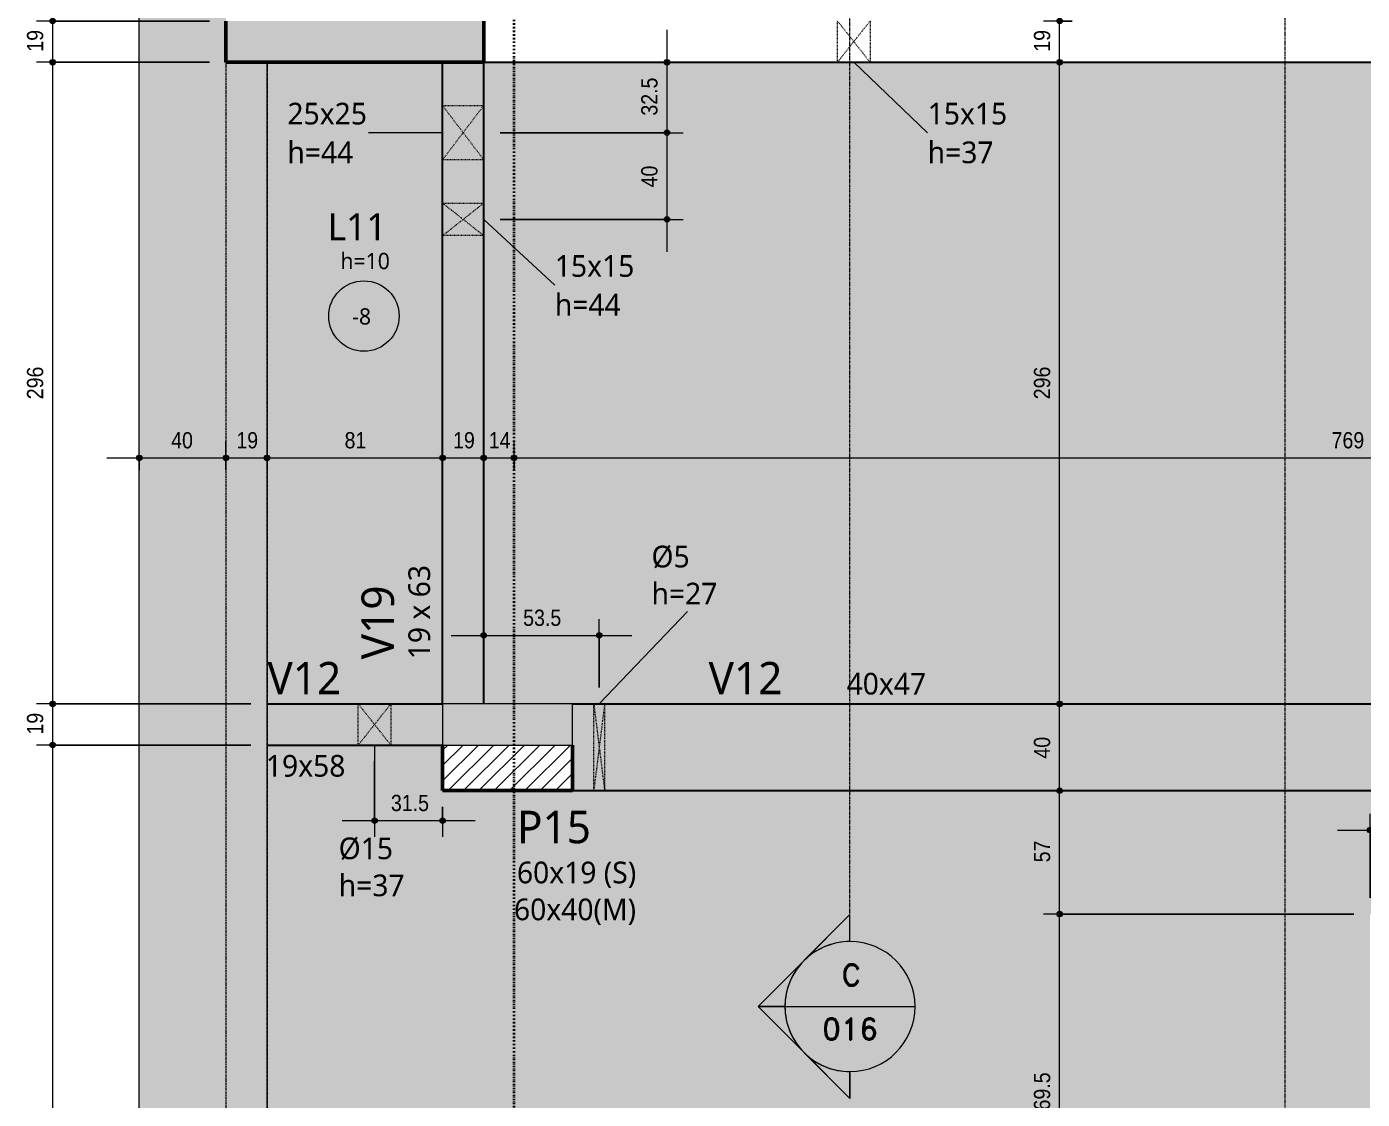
# Model space of a CAD drawing. Header units: centimetres. Extents: x -1475 to 26323, y -1238 to 84208.
# Drawn here: x 7066 to 7683, y -868 to -373 of the extents above; entities that cross this region are included whole.
import ezdxf

# ---------------------------------------------------------------- set-up
doc = ezdxf.new("R2010")
doc.units = ezdxf.units.CM
for name, pattern in [('Centro de 6 mm', [1.32, 0.6, -0.24, 0.24, -0.24]), ('Dash dot', [1.5875, 0.635, -0.47625, 0, -0.47625]), ('Hidden', [0.714375, 0.47625, -0.238125]), ('Traço', [0.635, 0.3175, -0.3175])]:
    doc.linetypes.add(name, pattern=pattern)
for name, color, linetype, lineweight in [('A-ANNO-DIMS', 7, 'Continuous', 9), ('A-ANNO-DIMS-50', 7, 'Continuous', 9), ('A-DETL', 7, 'Hidden', 18), ('A-DETL-GENF', 7, 'Continuous', 18), ('A-DETL-THIN', 7, 'Continuous', 18), ('A-FLOR', 7, 'Continuous', 9), ('A-FLOR-IDEN', 7, 'Continuous', 9), ('A-GENM', 7, 'Continuous', 18), ('A-GENM-HDLN', 7, 'Traço', 18), ('A-GENM-IDEN', 7, 'Continuous', 9), ('G-ANNO-SYMB', 7, 'Continuous', 9), ('S-BEAM', 7, 'Continuous', 9), ('S-BEAM-IDEN', 7, 'Continuous', 9), ('S-COLS', 7, 'Continuous', 9), ('S-COLS-IDEN', 7, 'Continuous', 9), ('S-GRID', 7, 'Continuous', 9)]:
    doc.layers.add(name, color=color, linetype=linetype, lineweight=lineweight)
doc.styles.add('Fira Sans', font='', dxfattribs={"width": 0.9, "height": 7.5})
doc.styles.add('Gadugi', font='gadugi.ttf', dxfattribs={"height": 10})
doc.styles.add('Gadugi_1', font='gadugi.ttf', dxfattribs={"height": 15})
doc.styles.add('Gadugi_3', font='gadugi.ttf', dxfattribs={"height": 7.5})
doc.styles.add('Gadugi_4', font='gadugi.ttf', dxfattribs={"height": 12.5})
doc.styles.add('RomanD', font='romand__.ttf', dxfattribs={"height": 10})
doc.styles.get('Fira Sans').set_extended_font_data('Fira Sans')
doc.dimstyles.new('PED_R80_1_5mm_ACIMA_As_ESQ__R00', dxfattribs={"dimscale": 30.48, "dimtxt": 10.229846, "dimasz": 0.328084, "dimexe": 0.246063, "dimexo": 0.246063, "dimgap": 0.049213, "dimtad": 1, "dimdec": 1, "dimrnd": 0.5, "dimdsep": 46, "dimtxsty": 'Fira Sans', "dimblk1": 'DOTSMALL', "dimblk2": 'DOTSMALL', "dimsah": 1, "dimcen": 0.09, "dimdle": 0.492126, "dimazin": 0, "dimtfac": 1, "dimtdec": 4, "dimtix": 1, "dimtmove": 0, "dimatfit": 3, "dimfxl": 1, "dimtvp": 1, "dimtolj": 1, "dimtzin": 0, "dimarcsym": 2})
doc.dimstyles.new('PED_R80_1_5mm_ACIMA_As_ESQ__R00_4', dxfattribs={"dimscale": 30.48, "dimtxt": 10.229846, "dimasz": 0.328084, "dimexe": 0.246063, "dimexo": 0.246063, "dimgap": 0.049213, "dimtad": 1, "dimdec": 1, "dimrnd": 0.5, "dimdsep": 46, "dimtxsty": 'Fira Sans', "dimblk1": 'DOTSMALL', "dimblk2": 'DOTSMALL', "dimsah": 1, "dimcen": 0.09, "dimdle": 0.492126, "dimazin": 0, "dimtfac": 1, "dimtdec": 4, "dimtix": 1, "dimtmove": 0, "dimatfit": 3, "dimfxl": 1, "dimtvp": 1, "dimtolj": 1, "dimtzin": 0, "dimarcsym": 2})

# ---------------------------------------------------------------- blocks, each defined once
blk = doc.blocks.new('PED_FURO_CIRCULAR_R04_2020 _INSTÂNCIA_ - FURO CIRC-3775859-PL300 - FORMA DO DUPLEX SUPERIOR')
at = {"layer": 'A-GENM-HDLN'}
for p, q in [((2.5, -20), (-2.5, 20)), ((-2.5, -20), (2.5, 20)), ((-2.5, -20), (-2.5, 20)), ((2.5, 20), (2.5, -20))]:
    blk.add_line(p, q, dxfattribs=at)
blk = doc.blocks.new('PED_FURO_CIRCULAR_R04_2020 _INSTÂNCIA_ - FURO CIRC-3445321-PL300 - FORMA DO DUPLEX SUPERIOR')
at = {"layer": 'A-GENM-HDLN'}
for p, q in [((7.5, -9.5), (-7.5, 9.5)), ((-7.5, -9.5), (7.5, 9.5)), ((-7.5, -9.5), (-7.5, 9.5)), ((7.5, 9.5), (7.5, -9.5))]:
    blk.add_line(p, q, dxfattribs=at)
blk = doc.blocks.new('PED_FURO_RETANGULAR_R04_2020 _INSTÂNCIA_ - FURO RET-3778141-PL300 - FORMA DO DUPLEX SUPERIOR')
at = {"layer": 'A-GENM-HDLN'}
for p, q in [((-12.5, -9.5), (-12.5, 9.5)), ((-12.49, 9.5), (12.49, -9.5)), ((-12.49, -9.5), (12.49, 9.5)), ((12.5, 9.5), (12.5, -9.5))]:
    blk.add_line(p, q, dxfattribs=at)
blk = doc.blocks.new('PED_FURO_RETANGULAR_R04_2020 _INSTÂNCIA_ - FURO RET-4012501-PL300 - FORMA DO DUPLEX SUPERIOR')
at = {"layer": 'A-GENM-HDLN'}
for p, q in [((-7.5, 9.5), (7.5, -9.5)), ((-7.5, -9.5), (7.5, 9.5)), ((-7.5, -9.5), (-7.5, 9.5)), ((7.5, 9.5), (7.5, -9.5))]:
    blk.add_line(p, q, dxfattribs=at)
blk = doc.blocks.new('PED_FURO_RETANGULAR_R04_2020 _INSTÂNCIA_ - FURO RET-3778599-PL300 - FORMA DO DUPLEX SUPERIOR')
at = {"layer": 'A-GENM-HDLN'}
for p, q in [((-7.5, 9.5), (7.5, -9.5)), ((-7.5, -9.5), (7.5, 9.5)), ((-7.5, -9.5), (-7.5, 9.5)), ((7.5, 9.5), (7.5, -9.5))]:
    blk.add_line(p, q, dxfattribs=at)
blk = doc.blocks.new('PED_TAG_LAJE_R01 - TÍTULO_ESPESSURA_REBAIXO-2413107-PL300 - FORMA DO DUPLEX SUPERIOR')
at = {"layer": 'A-FLOR-IDEN'}
blk.add_circle((-0.046, -0.667), 0.325, dxfattribs=at)
blk = doc.blocks.new('Corte - M_Cabeça do corte - Preenchida-2060824-PL300 - FORMA DO DUPLEX SUPERIOR')
at = {"layer": 'G-ANNO-SYMB'}
h = blk.add_hatch(color=256, dxfattribs=at)
edge = h.paths.add_edge_path(flags=0)
edge.add_line((-0.6, 0.849), (-0.6, 0.6))
edge.add_arc((-0.6, 0), 0.6, 90, 135)
edge.add_line((-1.024, 0.424), (-0.6, 0.849))
h = blk.add_hatch(color=256, dxfattribs=at)
edge = h.paths.add_edge_path(flags=0)
edge.add_line((-0.6, 0.849), (-0.176, 0.424))
edge.add_arc((-0.6, 0), 0.6, 45, 90)
edge.add_line((-0.6, 0.6), (-0.6, 0.849))
h = blk.add_hatch(color=256, dxfattribs=at)
edge = h.paths.add_edge_path(flags=0)
edge.add_line((-1.449, 0), (-1.024, 0.424))
edge.add_arc((-0.6, 0), 0.6, 135, 180)
edge.add_line((-1.2, 0), (-1.449, 0))
h = blk.add_hatch(color=256, dxfattribs=at)
edge = h.paths.add_edge_path(flags=0)
edge.add_line((0.249, 0), (0, 0))
edge.add_arc((-0.6, 0), 0.6, 360, 405)
edge.add_line((-0.176, 0.424), (0.249, 0))
for p, q in [((-0.6, 0.849), (-1.449, 0)), ((-0.6, 0.849), (-1.024, 0.424)), ((-0.6, 0.849), (0.249, 0)), ((-0.6, 0.6), (-0.6, 0.849)), ((-0.6, 0.849), (-0.6, 0.6)), ((-0.176, 0.424), (-0.6, 0.849)), ((-1.024, 0.424), (-1.449, 0)), ((0.249, 0), (-0.176, 0.424)), ((-1.449, 0), (-1.2, 0)), ((0, 0), (0.249, 0)), ((-1.2, 0), (-1.449, 0)), ((0, 0), (0.249, 0))]:
    blk.add_line(p, q, dxfattribs=at)
for start, end in [(360, 180), (90, 135), (45, 90), (135, 180), (360, 45), (180, 360)]:
    blk.add_arc((-0.6, 0), 0.6, start, end, dxfattribs=at)
blk = doc.blocks.new('DIMBLOCK35-PL300 - FORMA DO DUPLEX SUPERIOR')
at = {"layer": 'A-ANNO-DIMS-50', "true_color": 0x000032}
h = blk.add_hatch(color=178, dxfattribs=at)
edge = h.paths.add_edge_path(flags=0)
edge.add_arc((7078.38, -704.75), 1.25, 0, 360)
h = blk.add_hatch(color=178, dxfattribs=at)
edge = h.paths.add_edge_path(flags=0)
edge.add_arc((7078.38, -1060.75), 1.25, 0, 360)
at = {"layer": 'A-ANNO-DIMS-50', "color": 178, "true_color": 0x000032}
for p, q in [((7169.78, -704.75), (7070.88, -704.75)), ((7078.38, -1060.75), (7078.38, -704.75)), ((7078.38, -704.75), (7169.78, -704.75)), ((7169.78, -1060.75), (7070.88, -1060.75)), ((7078.38, -1060.75), (7169.78, -1060.75))]:
    blk.add_line(p, q, dxfattribs=at)
for centre in [(7078.38, -704.75), (7078.38, -1060.75)]:
    blk.add_circle(centre, 1.25, dxfattribs=at)
at = {"layer": 'A-ANNO-DIMS-50', "color": 0, "insert": (7066.49, -890.16), "char_height": 7.5, "width": 17.7842, "attachment_point": 1, "rotation": 90, "line_spacing_factor": 1.049215, "style": 'Fira Sans'}
blk.add_mtext('356', dxfattribs=at)
blk = doc.blocks.new('_DotSmall')
at = {"color": 0, "linetype": 'ByBlock', "const_width": 0.5}
blk.add_lwpolyline([(-0.0625, 0, 1), (0.0625, 0, 1)], format="xyb", close=True, dxfattribs=at)
blk = doc.blocks.new('DIMBLOCK36-PL300 - FORMA DO DUPLEX SUPERIOR')
at = {"layer": 'A-ANNO-DIMS-50', "true_color": 0x000032}
h = blk.add_hatch(color=178, dxfattribs=at)
edge = h.paths.add_edge_path(flags=0)
edge.add_arc((7078.38, -685.75), 1.25, 0, 360)
h = blk.add_hatch(color=178, dxfattribs=at)
edge = h.paths.add_edge_path(flags=0)
edge.add_arc((7078.38, -704.75), 1.25, 0, 360)
at = {"layer": 'A-ANNO-DIMS-50', "color": 178, "true_color": 0x000032}
for p, q in [((7169.78, -685.75), (7070.88, -685.75)), ((7078.38, -704.75), (7078.38, -685.75)), ((7078.38, -685.75), (7169.78, -685.75)), ((7169.78, -704.75), (7070.88, -704.75)), ((7078.38, -704.75), (7169.78, -704.75))]:
    blk.add_line(p, q, dxfattribs=at)
for centre in [(7078.38, -685.75), (7078.38, -704.75)]:
    blk.add_circle(centre, 1.25, dxfattribs=at)
at = {"layer": 'A-ANNO-DIMS-50', "color": 0, "insert": (7066.49, -699.91), "char_height": 7.5, "width": 11.1741, "attachment_point": 1, "rotation": 90, "line_spacing_factor": 1.049215, "style": 'Fira Sans'}
blk.add_mtext('19', dxfattribs=at)
blk = doc.blocks.new('DIMBLOCK37-PL300 - FORMA DO DUPLEX SUPERIOR')
at = {"layer": 'A-ANNO-DIMS-50', "true_color": 0x000032}
h = blk.add_hatch(color=178, dxfattribs=at)
edge = h.paths.add_edge_path(flags=0)
edge.add_arc((7078.38, -389.75), 1.25, 0, 360)
h = blk.add_hatch(color=178, dxfattribs=at)
edge = h.paths.add_edge_path(flags=0)
edge.add_arc((7078.38, -685.75), 1.25, 0, 360)
at = {"layer": 'A-ANNO-DIMS-50', "color": 178, "true_color": 0x000032}
for p, q in [((7150.78, -389.75), (7070.88, -389.75)), ((7078.38, -685.75), (7078.38, -389.75)), ((7078.38, -389.75), (7150.78, -389.75)), ((7169.78, -685.75), (7070.88, -685.75)), ((7078.38, -685.75), (7169.78, -685.75))]:
    blk.add_line(p, q, dxfattribs=at)
for centre in [(7078.38, -389.75), (7078.38, -685.75)]:
    blk.add_circle(centre, 1.25, dxfattribs=at)
at = {"layer": 'A-ANNO-DIMS-50', "color": 0, "insert": (7066.49, -545.23), "char_height": 7.5, "width": 17.9416, "attachment_point": 1, "rotation": 90, "line_spacing_factor": 1.049215, "style": 'Fira Sans'}
blk.add_mtext('296', dxfattribs=at)
blk = doc.blocks.new('DIMBLOCK38-PL300 - FORMA DO DUPLEX SUPERIOR')
at = {"layer": 'A-ANNO-DIMS-50', "true_color": 0x000032}
h = blk.add_hatch(color=178, dxfattribs=at)
edge = h.paths.add_edge_path(flags=0)
edge.add_arc((7078.38, -370.75), 1.25, 0, 360)
h = blk.add_hatch(color=178, dxfattribs=at)
edge = h.paths.add_edge_path(flags=0)
edge.add_arc((7078.38, -389.75), 1.25, 0, 360)
at = {"layer": 'A-ANNO-DIMS-50', "color": 178, "true_color": 0x000032}
for p, q in [((7150.78, -370.75), (7070.88, -370.75)), ((7078.38, -389.75), (7078.38, -370.75)), ((7078.38, -370.75), (7150.78, -370.75)), ((7150.78, -389.75), (7070.88, -389.75)), ((7078.38, -389.75), (7150.78, -389.75))]:
    blk.add_line(p, q, dxfattribs=at)
for centre in [(7078.38, -370.75), (7078.38, -389.75)]:
    blk.add_circle(centre, 1.25, dxfattribs=at)
at = {"layer": 'A-ANNO-DIMS-50', "color": 0, "insert": (7066.49, -384.91), "char_height": 7.5, "width": 11.1741, "attachment_point": 1, "rotation": 90, "line_spacing_factor": 1.049215, "style": 'Fira Sans'}
blk.add_mtext('19', dxfattribs=at)
blk = doc.blocks.new('DIMBLOCK48-PL300 - FORMA DO DUPLEX SUPERIOR')
at = {"layer": 'A-ANNO-DIMS-50', "true_color": 0x000032}
h = blk.add_hatch(color=178, dxfattribs=at)
edge = h.paths.add_edge_path(flags=0)
edge.add_arc((7543.02, -782.75), 1.25, 0, 360)
h = blk.add_hatch(color=178, dxfattribs=at)
edge = h.paths.add_edge_path(flags=0)
edge.add_arc((7543.02, -952.25), 1.25, 0, 360)
at = {"layer": 'A-ANNO-DIMS-50', "color": 178, "true_color": 0x000032}
for p, q in [((7678.78, -782.75), (7535.52, -782.75)), ((7543.02, -952.25), (7543.02, -782.75)), ((7543.02, -782.75), (7678.78, -782.75)), ((7416.78, -952.25), (7550.52, -952.25)), ((7543.02, -952.25), (7416.78, -952.25))]:
    blk.add_line(p, q, dxfattribs=at)
for centre in [(7543.02, -782.75), (7543.02, -952.25)]:
    blk.add_circle(centre, 1.25, dxfattribs=at)
at = {"layer": 'A-ANNO-DIMS-50', "color": 0, "insert": (7531.14, -878.32), "char_height": 7.5, "width": 25.9681, "attachment_point": 1, "rotation": 90, "line_spacing_factor": 1.049215, "style": 'Fira Sans'}
blk.add_mtext('169.5', dxfattribs=at)
blk = doc.blocks.new('DIMBLOCK49-PL300 - FORMA DO DUPLEX SUPERIOR')
at = {"layer": 'A-ANNO-DIMS-50', "true_color": 0x000032}
h = blk.add_hatch(color=178, dxfattribs=at)
edge = h.paths.add_edge_path(flags=0)
edge.add_arc((7543.02, -725.75), 1.25, 0, 360)
h = blk.add_hatch(color=178, dxfattribs=at)
edge = h.paths.add_edge_path(flags=0)
edge.add_arc((7543.02, -782.75), 1.25, 0, 360)
at = {"layer": 'A-ANNO-DIMS-50', "color": 178, "true_color": 0x000032}
for p, q in [((7548.75, -725.75), (7535.52, -725.75)), ((7543.02, -782.75), (7543.02, -725.75)), ((7543.02, -725.75), (7548.75, -725.75)), ((7678.78, -782.75), (7535.52, -782.75)), ((7543.02, -782.75), (7678.78, -782.75))]:
    blk.add_line(p, q, dxfattribs=at)
for centre in [(7543.02, -725.75), (7543.02, -782.75)]:
    blk.add_circle(centre, 1.25, dxfattribs=at)
at = {"layer": 'A-ANNO-DIMS-50', "color": 0, "insert": (7531.14, -758.84), "char_height": 7.5, "width": 11.0168, "attachment_point": 1, "rotation": 90, "line_spacing_factor": 1.049215, "style": 'Fira Sans'}
blk.add_mtext('57', dxfattribs=at)
blk = doc.blocks.new('DIMBLOCK50-PL300 - FORMA DO DUPLEX SUPERIOR')
at = {"layer": 'A-ANNO-DIMS-50', "true_color": 0x000032}
h = blk.add_hatch(color=178, dxfattribs=at)
edge = h.paths.add_edge_path(flags=0)
edge.add_arc((7543.02, -685.75), 1.25, 0, 360)
h = blk.add_hatch(color=178, dxfattribs=at)
edge = h.paths.add_edge_path(flags=0)
edge.add_arc((7543.02, -725.75), 1.25, 0, 360)
at = {"layer": 'A-ANNO-DIMS-50', "color": 178, "true_color": 0x000032}
for p, q in [((7548.75, -685.75), (7535.52, -685.75)), ((7543.02, -725.75), (7543.02, -685.75)), ((7543.02, -685.75), (7548.75, -685.75)), ((7548.75, -725.75), (7535.52, -725.75)), ((7543.02, -725.75), (7548.75, -725.75))]:
    blk.add_line(p, q, dxfattribs=at)
for centre in [(7543.02, -685.75), (7543.02, -725.75)]:
    blk.add_circle(centre, 1.25, dxfattribs=at)
at = {"layer": 'A-ANNO-DIMS-50', "color": 0, "insert": (7531.14, -711), "char_height": 7.5, "width": 12.5906, "attachment_point": 1, "rotation": 90, "line_spacing_factor": 1.049215, "style": 'Fira Sans'}
blk.add_mtext('40', dxfattribs=at)
blk = doc.blocks.new('DIMBLOCK51-PL300 - FORMA DO DUPLEX SUPERIOR')
at = {"layer": 'A-ANNO-DIMS-50', "true_color": 0x000032}
h = blk.add_hatch(color=178, dxfattribs=at)
edge = h.paths.add_edge_path(flags=0)
edge.add_arc((7543.02, -389.75), 1.25, 0, 360)
h = blk.add_hatch(color=178, dxfattribs=at)
edge = h.paths.add_edge_path(flags=0)
edge.add_arc((7543.02, -685.75), 1.25, 0, 360)
at = {"layer": 'A-ANNO-DIMS-50', "color": 178, "true_color": 0x000032}
for p, q in [((7548.75, -389.75), (7535.52, -389.75)), ((7543.02, -685.75), (7543.02, -389.75)), ((7543.02, -389.75), (7548.75, -389.75)), ((7548.75, -685.75), (7535.52, -685.75)), ((7543.02, -685.75), (7548.75, -685.75))]:
    blk.add_line(p, q, dxfattribs=at)
for centre in [(7543.02, -389.75), (7543.02, -685.75)]:
    blk.add_circle(centre, 1.25, dxfattribs=at)
at = {"layer": 'A-ANNO-DIMS-50', "color": 0, "insert": (7531.14, -545.23), "char_height": 7.5, "width": 17.9416, "attachment_point": 1, "rotation": 90, "line_spacing_factor": 1.049215, "style": 'Fira Sans'}
blk.add_mtext('296', dxfattribs=at)
blk = doc.blocks.new('DIMBLOCK52-PL300 - FORMA DO DUPLEX SUPERIOR')
at = {"layer": 'A-ANNO-DIMS-50', "true_color": 0x000032}
h = blk.add_hatch(color=178, dxfattribs=at)
edge = h.paths.add_edge_path(flags=0)
edge.add_arc((7543.02, -370.75), 1.25, 0, 360)
h = blk.add_hatch(color=178, dxfattribs=at)
edge = h.paths.add_edge_path(flags=0)
edge.add_arc((7543.02, -389.75), 1.25, 0, 360)
at = {"layer": 'A-ANNO-DIMS-50', "color": 178, "true_color": 0x000032}
for p, q in [((7548.75, -370.75), (7535.52, -370.75)), ((7543.02, -389.75), (7543.02, -370.75)), ((7543.02, -370.75), (7548.75, -370.75)), ((7548.75, -389.75), (7535.52, -389.75)), ((7543.02, -389.75), (7548.75, -389.75))]:
    blk.add_line(p, q, dxfattribs=at)
for centre in [(7543.02, -370.75), (7543.02, -389.75)]:
    blk.add_circle(centre, 1.25, dxfattribs=at)
at = {"layer": 'A-ANNO-DIMS-50', "color": 0, "insert": (7531.14, -384.91), "char_height": 7.5, "width": 11.1741, "attachment_point": 1, "rotation": 90, "line_spacing_factor": 1.049215, "style": 'Fira Sans'}
blk.add_mtext('19', dxfattribs=at)
blk = doc.blocks.new('DIMBLOCK129-PL300 - FORMA DO DUPLEX SUPERIOR')
at = {"layer": 'A-ANNO-DIMS-50', "true_color": 0x000032}
h = blk.add_hatch(color=178, dxfattribs=at)
edge = h.paths.add_edge_path(flags=0)
edge.add_arc((7118.28, -572.27), 1.25, 0, 360)
h = blk.add_hatch(color=178, dxfattribs=at)
edge = h.paths.add_edge_path(flags=0)
edge.add_arc((7158.28, -572.27), 1.25, 0, 360)
at = {"layer": 'A-ANNO-DIMS-50', "color": 178, "true_color": 0x000032}
for p, q in [((7118.28, -578), (7118.28, -564.77)), ((7158.28, -578), (7158.28, -564.77)), ((7103.28, -572.27), (7158.28, -572.27)), ((7118.28, -572.27), (7118.28, -578)), ((7158.28, -572.27), (7158.28, -578))]:
    blk.add_line(p, q, dxfattribs=at)
for centre in [(7118.28, -572.27), (7158.28, -572.27)]:
    blk.add_circle(centre, 1.25, dxfattribs=at)
at = {"layer": 'A-ANNO-DIMS-50', "color": 0, "insert": (7133.03, -560.38), "char_height": 7.5, "width": 12.5906, "attachment_point": 1, "rotation": 0.00004, "line_spacing_factor": 1.049215, "style": 'Fira Sans'}
blk.add_mtext('40', dxfattribs=at)
blk = doc.blocks.new('DIMBLOCK130-PL300 - FORMA DO DUPLEX SUPERIOR')
at = {"layer": 'A-ANNO-DIMS-50', "true_color": 0x000032}
h = blk.add_hatch(color=178, dxfattribs=at)
edge = h.paths.add_edge_path(flags=0)
edge.add_arc((7158.28, -572.27), 1.25, 0, 360)
h = blk.add_hatch(color=178, dxfattribs=at)
edge = h.paths.add_edge_path(flags=0)
edge.add_arc((7177.28, -572.27), 1.25, 0, 360)
at = {"layer": 'A-ANNO-DIMS-50', "color": 178, "true_color": 0x000032}
for p, q in [((7158.28, -578), (7158.28, -564.77)), ((7177.28, -578), (7177.28, -564.77)), ((7158.28, -572.27), (7177.28, -572.27)), ((7158.28, -572.27), (7158.28, -578)), ((7177.28, -572.27), (7177.28, -578))]:
    blk.add_line(p, q, dxfattribs=at)
for centre in [(7158.28, -572.27), (7177.28, -572.27)]:
    blk.add_circle(centre, 1.25, dxfattribs=at)
at = {"layer": 'A-ANNO-DIMS-50', "color": 0, "insert": (7163.12, -560.38), "char_height": 7.5, "width": 11.1741, "attachment_point": 1, "rotation": 0.00004, "line_spacing_factor": 1.049215, "style": 'Fira Sans'}
blk.add_mtext('19', dxfattribs=at)
blk = doc.blocks.new('DIMBLOCK131-PL300 - FORMA DO DUPLEX SUPERIOR')
at = {"layer": 'A-ANNO-DIMS-50', "true_color": 0x000032}
h = blk.add_hatch(color=178, dxfattribs=at)
edge = h.paths.add_edge_path(flags=0)
edge.add_arc((7177.28, -572.27), 1.25, 0, 360)
h = blk.add_hatch(color=178, dxfattribs=at)
edge = h.paths.add_edge_path(flags=0)
edge.add_arc((7258.28, -572.27), 1.25, 0, 360)
at = {"layer": 'A-ANNO-DIMS-50', "color": 178, "true_color": 0x000032}
for p, q in [((7177.28, -578), (7177.28, -564.77)), ((7258.28, -578), (7258.28, -564.77)), ((7177.28, -572.27), (7258.28, -572.27)), ((7177.28, -572.27), (7177.28, -578)), ((7258.28, -572.27), (7258.28, -578))]:
    blk.add_line(p, q, dxfattribs=at)
for centre in [(7177.28, -572.27), (7258.28, -572.27)]:
    blk.add_circle(centre, 1.25, dxfattribs=at)
at = {"layer": 'A-ANNO-DIMS-50', "color": 0, "insert": (7213.06, -560.38), "char_height": 7.5, "width": 11.3315, "attachment_point": 1, "rotation": 0.00004, "line_spacing_factor": 1.049215, "style": 'Fira Sans'}
blk.add_mtext('81', dxfattribs=at)
blk = doc.blocks.new('DIMBLOCK132-PL300 - FORMA DO DUPLEX SUPERIOR')
at = {"layer": 'A-ANNO-DIMS-50', "true_color": 0x000032}
h = blk.add_hatch(color=178, dxfattribs=at)
edge = h.paths.add_edge_path(flags=0)
edge.add_arc((7258.28, -572.27), 1.25, 0, 360)
h = blk.add_hatch(color=178, dxfattribs=at)
edge = h.paths.add_edge_path(flags=0)
edge.add_arc((7277.28, -572.27), 1.25, 0, 360)
at = {"layer": 'A-ANNO-DIMS-50', "color": 178, "true_color": 0x000032}
for p, q in [((7258.28, -578), (7258.28, -564.77)), ((7277.28, -578), (7277.28, -564.77)), ((7258.28, -572.27), (7277.28, -572.27)), ((7258.28, -572.27), (7258.28, -578)), ((7277.28, -572.27), (7277.28, -578))]:
    blk.add_line(p, q, dxfattribs=at)
for centre in [(7258.28, -572.27), (7277.28, -572.27)]:
    blk.add_circle(centre, 1.25, dxfattribs=at)
at = {"layer": 'A-ANNO-DIMS-50', "color": 0, "insert": (7263.12, -560.38), "char_height": 7.5, "width": 11.1741, "attachment_point": 1, "rotation": 0.00004, "line_spacing_factor": 1.049215, "style": 'Fira Sans'}
blk.add_mtext('19', dxfattribs=at)
blk = doc.blocks.new('DIMBLOCK133-PL300 - FORMA DO DUPLEX SUPERIOR')
at = {"layer": 'A-ANNO-DIMS-50', "true_color": 0x000032}
h = blk.add_hatch(color=178, dxfattribs=at)
edge = h.paths.add_edge_path(flags=0)
edge.add_arc((7277.28, -572.27), 1.25, 0, 360)
h = blk.add_hatch(color=178, dxfattribs=at)
edge = h.paths.add_edge_path(flags=0)
edge.add_arc((7291.28, -572.27), 1.25, 0, 360)
at = {"layer": 'A-ANNO-DIMS-50', "color": 178, "true_color": 0x000032}
for p, q in [((7277.28, -578), (7277.28, -564.77)), ((7291.28, -578), (7291.28, -564.77)), ((7277.28, -572.27), (7291.28, -572.27)), ((7277.28, -572.27), (7277.28, -578)), ((7291.28, -572.27), (7291.28, -578))]:
    blk.add_line(p, q, dxfattribs=at)
for centre in [(7277.28, -572.27), (7291.28, -572.27)]:
    blk.add_circle(centre, 1.25, dxfattribs=at)
at = {"layer": 'A-ANNO-DIMS-50', "color": 0, "insert": (7279.62, -560.38), "char_height": 7.5, "width": 11.1741, "attachment_point": 1, "rotation": 0.00004, "line_spacing_factor": 1.049215, "style": 'Fira Sans'}
blk.add_mtext('14', dxfattribs=at)
blk = doc.blocks.new('DIMBLOCK134-PL300 - FORMA DO DUPLEX SUPERIOR')
at = {"layer": 'A-ANNO-DIMS-50', "true_color": 0x000032}
h = blk.add_hatch(color=178, dxfattribs=at)
edge = h.paths.add_edge_path(flags=0)
edge.add_arc((7291.28, -572.27), 1.25, 0, 360)
h = blk.add_hatch(color=178, dxfattribs=at)
edge = h.paths.add_edge_path(flags=0)
edge.add_arc((8060.28, -572.26), 1.25, 0, 360)
at = {"layer": 'A-ANNO-DIMS-50', "color": 178, "true_color": 0x000032}
for p, q in [((7291.28, -578), (7291.28, -564.77)), ((8060.28, -678.25), (8060.28, -564.76)), ((7291.28, -572.27), (8060.28, -572.26)), ((7291.28, -572.27), (7291.28, -578)), ((8060.28, -572.26), (8060.28, -678.25))]:
    blk.add_line(p, q, dxfattribs=at)
for centre in [(7291.28, -572.27), (8060.28, -572.26)]:
    blk.add_circle(centre, 1.25, dxfattribs=at)
at = {"layer": 'A-ANNO-DIMS-50', "color": 0, "insert": (7668.5, -560.38), "char_height": 7.5, "width": 17.4694, "attachment_point": 1, "rotation": 0.00004, "line_spacing_factor": 1.049215, "style": 'Fira Sans'}
blk.add_mtext('769', dxfattribs=at)
blk = doc.blocks.new('DIMBLOCK270-PL300 - FORMA DO DUPLEX SUPERIOR')
at = {"layer": 'A-ANNO-DIMS-50', "true_color": 0x000032}
h = blk.add_hatch(color=178, dxfattribs=at)
edge = h.paths.add_edge_path(flags=0)
edge.add_arc((7686.28, -744), 1.25, 0, 360)
h = blk.add_hatch(color=178, dxfattribs=at)
edge = h.paths.add_edge_path(flags=0)
edge.add_arc((7849.79, -744), 1.25, 0, 360)
at = {"layer": 'A-ANNO-DIMS-50', "color": 178, "true_color": 0x000032}
for p, q in [((7686.28, -775.25), (7686.28, -736.5)), ((7849.79, -775.25), (7849.79, -736.5)), ((7671.28, -744), (7849.79, -744)), ((7686.28, -744), (7686.28, -775.25)), ((7849.79, -744), (7849.79, -775.25))]:
    blk.add_line(p, q, dxfattribs=at)
for centre in [(7686.28, -744), (7849.79, -744)]:
    blk.add_circle(centre, 1.25, dxfattribs=at)
at = {"layer": 'A-ANNO-DIMS-50', "color": 0, "insert": (7757.34, -732.12), "char_height": 7.5, "width": 25.6533, "attachment_point": 1, "line_spacing_factor": 1.049215, "style": 'Fira Sans'}
blk.add_mtext('163.5', dxfattribs=at)
blk = doc.blocks.new('DIMBLOCK310-PL300 - FORMA DO DUPLEX SUPERIOR')
at = {"layer": 'A-ANNO-DIMS-50', "true_color": 0x000032}
h = blk.add_hatch(color=178, dxfattribs=at)
edge = h.paths.add_edge_path(flags=0)
edge.add_arc((7226.89, -739.59), 1.25, 0, 360)
h = blk.add_hatch(color=178, dxfattribs=at)
edge = h.paths.add_edge_path(flags=0)
edge.add_arc((7258.28, -739.59), 1.25, 0, 360)
at = {"layer": 'A-ANNO-DIMS-50', "color": 178, "true_color": 0x000032}
for p, q in [((7226.89, -712.25), (7226.89, -747.09)), ((7226.89, -739.59), (7226.89, -712.25)), ((7258.28, -733.25), (7258.28, -747.09)), ((7258.28, -739.59), (7258.28, -733.25)), ((7211.89, -739.59), (7273.28, -739.59))]:
    blk.add_line(p, q, dxfattribs=at)
for centre in [(7226.89, -739.59), (7258.28, -739.59)]:
    blk.add_circle(centre, 1.25, dxfattribs=at)
at = {"layer": 'A-ANNO-DIMS-50', "color": 0, "insert": (7234.45, -727.71), "char_height": 7.5, "width": 19.5154, "attachment_point": 1, "line_spacing_factor": 1.049215, "style": 'Fira Sans'}
blk.add_mtext('31.5', dxfattribs=at)
blk = doc.blocks.new('DIMBLOCK311-PL300 - FORMA DO DUPLEX SUPERIOR')
at = {"layer": 'A-ANNO-DIMS-50', "true_color": 0x000032}
h = blk.add_hatch(color=178, dxfattribs=at)
edge = h.paths.add_edge_path(flags=0)
edge.add_arc((7277.28, -654.16), 1.25, 0, 360)
h = blk.add_hatch(color=178, dxfattribs=at)
edge = h.paths.add_edge_path(flags=0)
edge.add_arc((7330.55, -654.16), 1.25, 0, 360)
at = {"layer": 'A-ANNO-DIMS-50', "color": 178, "true_color": 0x000032}
for p, q in [((7277.28, -659.9), (7277.28, -646.66)), ((7330.55, -678.25), (7330.55, -646.66)), ((7262.28, -654.16), (7345.55, -654.16)), ((7277.28, -654.16), (7277.28, -659.9)), ((7330.55, -654.16), (7330.55, -678.25))]:
    blk.add_line(p, q, dxfattribs=at)
for centre in [(7277.28, -654.16), (7330.55, -654.16)]:
    blk.add_circle(centre, 1.25, dxfattribs=at)
at = {"layer": 'A-ANNO-DIMS-50', "color": 0, "insert": (7295.46, -642.28), "char_height": 7.5, "width": 20.3023, "attachment_point": 1, "line_spacing_factor": 1.049215, "style": 'Fira Sans'}
blk.add_mtext('53.5', dxfattribs=at)
blk = doc.blocks.new('DIMBLOCK316-PL300 - FORMA DO DUPLEX SUPERIOR')
at = {"layer": 'A-ANNO-DIMS-50', "true_color": 0x000032}
h = blk.add_hatch(color=178, dxfattribs=at)
edge = h.paths.add_edge_path(flags=0)
edge.add_arc((7361.83, -389.75), 1.25, 0, 360)
h = blk.add_hatch(color=178, dxfattribs=at)
edge = h.paths.add_edge_path(flags=0)
edge.add_arc((7361.83, -422.25), 1.25, 0, 360)
at = {"layer": 'A-ANNO-DIMS-50', "color": 178, "true_color": 0x000032}
for p, q in [((7361.83, -374.75), (7361.83, -422.25)), ((7356.09, -389.75), (7369.33, -389.75)), ((7361.83, -389.75), (7356.09, -389.75)), ((7284.78, -422.25), (7369.33, -422.25)), ((7361.83, -422.25), (7284.78, -422.25))]:
    blk.add_line(p, q, dxfattribs=at)
for centre in [(7361.83, -389.75), (7361.83, -422.25)]:
    blk.add_circle(centre, 1.25, dxfattribs=at)
at = {"layer": 'A-ANNO-DIMS-50', "color": 0, "insert": (7349.94, -414.4), "char_height": 7.5, "width": 20.1449, "attachment_point": 1, "rotation": 90, "line_spacing_factor": 1.049215, "style": 'Fira Sans'}
blk.add_mtext('32.5', dxfattribs=at)
blk = doc.blocks.new('DIMBLOCK317-PL300 - FORMA DO DUPLEX SUPERIOR')
at = {"layer": 'A-ANNO-DIMS-50', "true_color": 0x000032}
h = blk.add_hatch(color=178, dxfattribs=at)
edge = h.paths.add_edge_path(flags=0)
edge.add_arc((7361.83, -422.25), 1.25, 0, 360)
h = blk.add_hatch(color=178, dxfattribs=at)
edge = h.paths.add_edge_path(flags=0)
edge.add_arc((7361.83, -462.25), 1.25, 0, 360)
at = {"layer": 'A-ANNO-DIMS-50', "color": 178, "true_color": 0x000032}
for p, q in [((7284.78, -422.25), (7369.33, -422.25)), ((7361.83, -422.25), (7284.78, -422.25)), ((7361.83, -422.25), (7361.83, -477.25)), ((7284.78, -462.25), (7369.33, -462.25)), ((7361.83, -462.25), (7284.78, -462.25))]:
    blk.add_line(p, q, dxfattribs=at)
for centre in [(7361.83, -422.25), (7361.83, -462.25)]:
    blk.add_circle(centre, 1.25, dxfattribs=at)
at = {"layer": 'A-ANNO-DIMS-50', "color": 0, "insert": (7349.94, -447.5), "char_height": 7.5, "width": 12.5906, "attachment_point": 1, "rotation": 90, "line_spacing_factor": 1.049215, "style": 'Fira Sans'}
blk.add_mtext('40', dxfattribs=at)

msp = doc.modelspace()

# ---------------------------------------------------------------- hatches: boundary and pattern name
at = {"layer": 'A-DETL', "linetype": 'Continuous', "true_color": 0xccffcc}
msp.add_hatch(color=254, dxfattribs=at).paths.add_polyline_path([(7177.28, -1079.75), (7177.28, -389.75), (7158.28, -389.75), (7158.28, -1079.75)], flags=0)
at = {"layer": 'A-DETL-GENF', "true_color": 0x808080}
msp.add_hatch(color=8, dxfattribs=at).paths.add_polyline_path([(7318.28, -704.75), (7318.28, -685.75), (7258.28, -685.75), (7258.28, -704.75)], flags=0)
at = {"layer": 'A-FLOR', "lineweight": 18, "true_color": 0xe6b8b7}
msp.add_hatch(color=9, dxfattribs=at).paths.add_polyline_path([(9477.28, -1119.75), (9477.28, -214.75), (9437.28, -214.75), (9437.28, -1079.75), (7158.28, -1079.75), (7158.28, -214.75), (7118.28, -214.75), (7118.28, -1119.75), (9439.9, -1119.75)], flags=0)
at = {"layer": 'A-FLOR', "lineweight": 18, "true_color": 0xd9d9d9}
msp.add_hatch(color=254, dxfattribs=at).paths.add_polyline_path([(7177.28, -685.75), (7258.28, -685.75), (7258.28, -389.75), (7177.28, -389.75)], flags=0)
h = msp.add_hatch(color=254, dxfattribs=at)
h.paths.add_polyline_path([(8079.28, -782.75), (8288.28, -782.75), (8288.28, -389.75), (7277.28, -389.75), (7277.28, -685.75), (8079.28, -685.75), (8079.28, -748.02)], flags=0)
h.paths.add_polyline_path([(8269.77, -680.35), (8269.77, -670.42), (8279.69, -670.42), (8279.69, -680.35)], flags=0)
h = msp.add_hatch(color=254, dxfattribs=at)
h.paths.add_polyline_path([(8060.28, -1060.75), (8060.28, -801.75), (7705.28, -801.75), (7705.28, -1060.75), (7983.98, -1060.75)], flags=0)
h.paths.add_polyline_path([(7381.56, -1060.75), (7384.28, -1060.75), (7384.28, -998.81), (7381.56, -993.73), (7379.86, -988.1), (7379.28, -982.25), (7379.86, -976.4), (7381.56, -970.77), (7384.34, -965.58), (7388.07, -961.04), (7392.61, -957.31), (7397.8, -954.53), (7403.43, -952.83), (7409.28, -952.25), (7415.13, -952.83), (7420.76, -954.53), (7425.95, -957.31), (7430.49, -961.04), (7434.22, -965.58), (7437, -970.77), (7438.7, -976.4), (7439.28, -982.25), (7438.7, -988.1), (7437, -993.73), (7434.28, -998.92), (7434.28, -1060.75), (7686.28, -1060.75), (7686.28, -782.75), (8060.28, -782.75), (8060.28, -725.75), (7258.28, -725.75), (7258.28, -704.75), (7177.28, -704.75), (7177.28, -1060.75), (7379.86, -1060.75)], flags=0)
h.paths.add_polyline_path([(7742.31, -1011.32), (7740.95, -1011.14), (7739.69, -1010.62), (7738.6, -1009.79), (7737.77, -1008.7), (7737.25, -1007.44), (7737.07, -1006.08), (7737.25, -1004.73), (7737.77, -1003.47), (7738.6, -1002.38), (7739.69, -1001.55), (7740.95, -1001.03), (7742.31, -1000.85), (7743.66, -1001.03), (7744.93, -1001.55), (7746.01, -1002.38), (7746.84, -1003.47), (7747.37, -1004.73), (7747.55, -1006.08), (7747.37, -1007.44), (7746.78, -1008.78), (7746.01, -1009.79), (7744.93, -1010.62), (7743.66, -1011.14)], flags=0)
h.paths.add_polyline_path([(7742.25, -861.32), (7740.9, -861.14), (7739.63, -860.62), (7738.55, -859.79), (7737.71, -858.7), (7737.19, -857.44), (7737.01, -856.08), (7737.19, -854.73), (7737.71, -853.47), (7738.55, -852.38), (7739.63, -851.55), (7740.9, -851.03), (7742.25, -850.85), (7743.61, -851.03), (7744.87, -851.55), (7745.95, -852.38), (7746.79, -853.47), (7747.31, -854.73), (7747.49, -856.08), (7747.31, -857.44), (7746.79, -858.7), (7745.95, -859.79), (7744.87, -860.62), (7743.61, -861.14)], flags=0)
h.paths.add_polyline_path([(8035.24, -773), (8035.24, -758), (8050.24, -758), (8050.24, -773)], flags=0)
at = {"layer": 'S-BEAM', "true_color": 0xd9d9d9}
for points in [[(7277.28, -685.75), (7277.28, -389.75), (7258.28, -389.75), (7258.28, -685.75)], [(7256.01, -704.75), (7258.28, -704.75), (7258.28, -685.75), (7177.28, -685.75), (7177.28, -704.75)], [(8060.28, -725.75), (8060.28, -685.75), (7318.28, -685.75), (7318.28, -725.75), (7983.98, -725.75)]]:
    msp.add_hatch(color=254, dxfattribs=at).paths.add_polyline_path(points, flags=0)
at = {"layer": 'S-COLS', "true_color": 0x808080}
msp.add_hatch(color=8, dxfattribs=at).paths.add_polyline_path([(7158.28, -389.75), (7277.28, -389.75), (7277.28, -370.75), (7158.28, -370.75)], flags=0)
at = {"layer": 'S-COLS', "lineweight": 18, "true_color": 0x808080}
h = msp.add_hatch(dxfattribs=at)
h.set_pattern_fill('FP_1', color=8, style=0, pattern_type=2)
h.set_pattern_definition([(45, (8297.7794, 0), (-3.535534, 3.535534), [])])
h.paths.add_polyline_path([(7318.28, -725.75), (7318.28, -704.75), (7258.28, -704.75), (7258.28, -725.75)], flags=0)

# ---------------------------------------------------------------- linework, layer by layer
at = {"layer": 'A-DETL'}
for p, q in [((7177.28, -389.75), (7158.28, -389.75)), ((7158.28, -389.75), (7177.28, -389.75)), ((7158.28, -389.75), (7158.28, -1079.75)), ((7177.28, -389.75), (7177.28, -1060.75)), ((7177.28, -1060.75), (7177.28, -389.75))]:
    msp.add_line(p, q, dxfattribs=at)
at = {"layer": 'A-DETL-THIN'}
for p, q in [((7318.28, -685.75), (7258.28, -685.75)), ((7258.28, -685.75), (7258.28, -704.75)), ((7318.28, -704.75), (7318.28, -685.75)), ((7258.28, -704.75), (7318.28, -704.75))]:
    msp.add_line(p, q, dxfattribs=at)
at = {"layer": 'A-FLOR', "lineweight": 18}
msp.add_line((7118.28, -1119.75), (7118.28, -214.75), dxfattribs=at)
at = {"layer": 'A-GENM-IDEN'}
for p, q in [((7448.03, -389.75), (7482.11, -422.25)), ((7258.28, -422.25), (7224.08, -422.25)), ((7277.28, -462.25), (7310.07, -492.53)), ((7330.55, -685.75), (7371.24, -643.16)), ((7226.89, -704.75), (7226.89, -743.83))]:
    msp.add_line(p, q, dxfattribs=at)
at = {"layer": 'G-ANNO-SYMB', "linetype": 'Centro de 6 mm'}
for p, q in [((7446.28, -795.38), (7446.28, 478.94)), ((7647.05, -1149.99), (7647.05, 442.77))]:
    msp.add_line(p, q, dxfattribs=at)
at = {"layer": 'G-ANNO-SYMB'}
msp.add_line((7416.28, -825.38), (7476.28, -825.38), dxfattribs=at)
at = {"layer": 'S-BEAM', "lineweight": 25}
for p, q in [((7258.28, -685.75), (7258.28, -389.75)), ((7277.28, -685.75), (7277.28, -389.75)), ((7277.28, -389.75), (8288.28, -389.75)), ((7177.28, -685.75), (7258.28, -685.75)), ((7318.28, -685.75), (8060.28, -685.75)), ((7177.28, -704.75), (7258.28, -704.75)), ((7318.28, -725.75), (8060.28, -725.75))]:
    msp.add_line(p, q, dxfattribs=at)
at = {"layer": 'S-COLS', "lineweight": 50}
for p, q in [((7158.28, -389.75), (7158.28, -370.75)), ((7277.28, -370.75), (7277.28, -389.75)), ((7277.28, -389.75), (7158.28, -389.75)), ((7258.28, -725.75), (7258.28, -704.75)), ((7318.28, -704.75), (7318.28, -725.75)), ((7318.28, -725.75), (7258.28, -725.75))]:
    msp.add_line(p, q, dxfattribs=at)
at = {"layer": 'S-GRID', "color": 6, "linetype": 'Dash dot', "lineweight": 35, "true_color": 0xff00ff}
msp.add_line((7291.28, -1165.57), (7291.28, 739.97), dxfattribs=at)

# ---------------------------------------------------------------- block references
at = {"layer": 'A-FLOR-IDEN', "xscale": 49.99999999999998, "yscale": 49.99999999999998, "zscale": 49.99999999999998}
msp.add_blockref('PED_TAG_LAJE_R01 - TÍTULO_ESPESSURA_REBAIXO-2413107-PL300 - FORMA DO DUPLEX SUPERIOR', (7224.28, -473.5), dxfattribs=at)
at = {"layer": 'A-GENM', "linetype": 'Traço'}
for name, p in [('PED_FURO_RETANGULAR_R04_2020 _INSTÂNCIA_ - FURO RET-3778599-PL300 - FORMA DO DUPLEX SUPERIOR', (7448.03, -380.25)), ('PED_FURO_CIRCULAR_R04_2020 _INSTÂNCIA_ - FURO CIRC-3445321-PL300 - FORMA DO DUPLEX SUPERIOR', (7226.89, -695.25))]:
    msp.add_blockref(name, p, dxfattribs=at)
for name, p, rotation in [('PED_FURO_RETANGULAR_R04_2020 _INSTÂNCIA_ - FURO RET-3778141-PL300 - FORMA DO DUPLEX SUPERIOR', (7267.78, -422.25), 90), ('PED_FURO_RETANGULAR_R04_2020 _INSTÂNCIA_ - FURO RET-4012501-PL300 - FORMA DO DUPLEX SUPERIOR', (7267.78, -462.25), 89.9999999999999), ('PED_FURO_CIRCULAR_R04_2020 _INSTÂNCIA_ - FURO CIRC-3775859-PL300 - FORMA DO DUPLEX SUPERIOR', (7330.55, -705.75), 180)]:
    msp.add_blockref(name, p, dxfattribs=dict(at, rotation=rotation))
at = {"layer": 'G-ANNO-SYMB', "xscale": 49.99999999999998, "yscale": 49.99999999999998, "zscale": 49.99999999999998, "rotation": 90}
msp.add_blockref('Corte - M_Cabeça do corte - Preenchida-2060824-PL300 - FORMA DO DUPLEX SUPERIOR', (7446.28, -795.38), dxfattribs=at)

# ---------------------------------------------------------------- texts
at = {"layer": 'A-FLOR-IDEN', "attachment_point": 1}
for s, insert, char_height, width, style in [('L11', (7205.25, -459.41), 12.5, 33.27, 'Gadugi_4'), ('h=10', (7211.15, -477.7), 7.5, 29.6624, 'Gadugi_3'), ('-8', (7216.56, -503.27), 7.5, 12.0253, 'Gadugi_3')]:
    msp.add_mtext(s, dxfattribs=dict(at, insert=insert, char_height=char_height, width=width, style=style))
at = {"layer": 'A-GENM-IDEN', "char_height": 10, "attachment_point": 1, "style": 'Gadugi'}
for s, insert, width in [('25x25', (7186.68, -408.46), 44.8945), ('15x15', (7482.11, -408.46), 44.8945), ('h=44', (7186.68, -426.32), 39.6835), ('h=37', (7482.11, -426.32), 39.6835), ('15x15', (7310.07, -478.74), 44.8945), ('h=44', (7310.07, -496.6), 39.6835), ('Ø5', (7354.69, -612.79), 22.0464), ('h=27', (7354.69, -629.87), 39.6835), ('Ø15', (7210.34, -747.39), 31.2658), ('h=37', (7210.34, -764.47), 39.6835)]:
    msp.add_mtext(s, dxfattribs=dict(at, insert=insert, width=width))
at = {"layer": 'G-ANNO-SYMB', "char_height": 10, "attachment_point": 1, "style": 'RomanD'}
for s, insert, width in [('C', (7442.39, -805.76), 12.0253), ('016', (7433.47, -830.71), 33.6709)]:
    msp.add_mtext(s, dxfattribs=dict(at, insert=insert, width=width))
at = {"layer": 'S-BEAM-IDEN', "attachment_point": 1, "rotation": 90}
for s, insert, char_height, width, style in [('19 x 63', (7242.48, -665.16), 10, 54.5147, 'Gadugi'), ('V19', (7220.85, -665.21), 15, 44.0928, 'Gadugi_1')]:
    msp.add_mtext(s, dxfattribs=dict(at, insert=insert, char_height=char_height, width=width, style=style))
at = {"layer": 'S-BEAM-IDEN', "attachment_point": 1}
for s, insert, char_height, width, style in [('V12', (7177.44, -666.4), 15, 44.0928, 'Gadugi_1'), ('V12', (7381.01, -666.4), 15, 44.0928, 'Gadugi_1'), ('40x47', (7444.71, -671.43), 10, 44.8945, 'Gadugi'), ('19x58', (7176.74, -709.31), 10, 44.8945, 'Gadugi')]:
    msp.add_mtext(s, dxfattribs=dict(at, insert=insert, char_height=char_height, width=width, style=style))
at = {"layer": 'S-COLS-IDEN', "attachment_point": 1}
for s, insert, char_height, width, style in [('P15', (7292.59, -735.04), 15, 42.4894, 'Gadugi_1'), ('60x19 (S)', (7292.59, -758.53), 10, 69.346, 'Gadugi'), ('60x40(M)', (7291.24, -775.56), 10, 70.9493, 'Gadugi')]:
    msp.add_mtext(s, dxfattribs=dict(at, insert=insert, char_height=char_height, width=width, style=style))

# ---------------------------------------------------------------- dimensions: what is measured, and where the dimension line sits
at = {"layer": 'A-ANNO-DIMS', "color": 178, "true_color": 0x000032}
for base, p1, p2, angle, dimstyle, override, picture, middle in [((7078.38, -370.75), (7158.28, -389.75), (7158.28, -370.75), 90, 'PED_R80_1_5mm_ACIMA_As_ESQ__R00', {"dimpost": '<>', "dimfxl": 19}, 'DIMBLOCK38-PL300 - FORMA DO DUPLEX SUPERIOR', (7073.01, -380.25)), ((7543.02, -370.75), (7541.25, -389.75), (7541.25, -370.75), 90, 'PED_R80_1_5mm_ACIMA_As_ESQ__R00', {"dimpost": '<>', "dimfxl": 19}, 'DIMBLOCK52-PL300 - FORMA DO DUPLEX SUPERIOR', (7537.65, -380.25)), ((7361.83, -422.25), (7363.59, -389.75), (7277.28, -422.25), 90, 'PED_R80_1_5mm_ACIMA_As_ESQ__R00_4', {"dimpost": '<>', "dimfxl": 92.232134}, 'DIMBLOCK316-PL300 - FORMA DO DUPLEX SUPERIOR', (7356.51, -406)), ((7078.38, -389.75), (7177.28, -685.75), (7158.28, -389.75), 90, 'PED_R80_1_5mm_ACIMA_As_ESQ__R00', {"dimpost": '<>', "dimfxl": 296.60917}, 'DIMBLOCK37-PL300 - FORMA DO DUPLEX SUPERIOR', (7073.01, -537.75)), ((7543.02, -389.75), (7541.25, -685.75), (7541.25, -389.75), 90, 'PED_R80_1_5mm_ACIMA_As_ESQ__R00', {"dimpost": '<>', "dimfxl": 296}, 'DIMBLOCK51-PL300 - FORMA DO DUPLEX SUPERIOR', (7537.65, -537.75)), ((7361.83, -462.25), (7277.28, -422.25), (7277.28, -462.25), 90, 'PED_R80_1_5mm_ACIMA_As_ESQ__R00_4', {"dimpost": '<>', "dimfxl": 39.995303}, 'DIMBLOCK317-PL300 - FORMA DO DUPLEX SUPERIOR', (7356.51, -442.25)), ((7158.28, -572.27), (7118.28, -570.5), (7158.28, -570.5), 0.00004, 'PED_R80_1_5mm_ACIMA_As_ESQ__R00', {"dimpost": '<>', "dimfxl": 40.000358}, 'DIMBLOCK129-PL300 - FORMA DO DUPLEX SUPERIOR', (7138.28, -566.95)), ((7177.28, -572.27), (7158.28, -570.5), (7177.28, -570.5), 0.00004, 'PED_R80_1_5mm_ACIMA_As_ESQ__R00', {"dimpost": '<>', "dimfxl": 19}, 'DIMBLOCK130-PL300 - FORMA DO DUPLEX SUPERIOR', (7167.78, -566.9)), ((7258.28, -572.27), (7177.28, -570.5), (7258.28, -570.5), 0.00004, 'PED_R80_1_5mm_ACIMA_As_ESQ__R00', {"dimpost": '<>', "dimfxl": 81}, 'DIMBLOCK131-PL300 - FORMA DO DUPLEX SUPERIOR', (7217.78, -566.95)), ((7277.28, -572.27), (7258.28, -570.5), (7277.28, -570.5), 0.00004, 'PED_R80_1_5mm_ACIMA_As_ESQ__R00', {"dimpost": '<>', "dimfxl": 19}, 'DIMBLOCK132-PL300 - FORMA DO DUPLEX SUPERIOR', (7267.78, -566.9)), ((7291.28, -572.27), (7277.28, -570.5), (7291.28, -570.5), 0.00004, 'PED_R80_1_5mm_ACIMA_As_ESQ__R00', {"dimpost": '<>', "dimfxl": 13.999978}, 'DIMBLOCK133-PL300 - FORMA DO DUPLEX SUPERIOR', (7284.28, -567.02)), ((8060.28, -572.26), (7291.28, -570.5), (8060.28, -685.75), 0.00004, 'PED_R80_1_5mm_ACIMA_As_ESQ__R00', {"dimpost": '<>', "dimfxl": 777.588679}, 'DIMBLOCK134-PL300 - FORMA DO DUPLEX SUPERIOR', (7675.78, -566.89)), ((7078.38, -685.75), (7177.28, -704.75), (7177.28, -685.75), 90, 'PED_R80_1_5mm_ACIMA_As_ESQ__R00', {"dimpost": '<>', "dimfxl": 19}, 'DIMBLOCK36-PL300 - FORMA DO DUPLEX SUPERIOR', (7073.01, -695.25)), ((7543.02, -685.75), (7541.25, -725.75), (7541.25, -685.75), 90, 'PED_R80_1_5mm_ACIMA_As_ESQ__R00', {"dimpost": '<>', "dimfxl": 40}, 'DIMBLOCK50-PL300 - FORMA DO DUPLEX SUPERIOR', (7537.71, -705.75)), ((7078.38, -704.75), (7177.28, -1060.75), (7177.28, -704.75), 90, 'PED_R80_1_5mm_ACIMA_As_ESQ__R00', {"dimpost": '<>', "dimfxl": 356}, 'DIMBLOCK35-PL300 - FORMA DO DUPLEX SUPERIOR', (7073.06, -882.75)), ((7543.02, -725.75), (7686.28, -782.75), (7541.25, -725.75), 90, 'PED_R80_1_5mm_ACIMA_As_ESQ__R00', {"dimpost": '<>', "dimfxl": 155.824852}, 'DIMBLOCK49-PL300 - FORMA DO DUPLEX SUPERIOR', (7537.71, -754.25)), ((7543.02, -782.75), (7409.28, -952.25), (7686.28, -782.75), 90, 'PED_R80_1_5mm_ACIMA_As_ESQ__R00', {"dimpost": '<>', "dimfxl": 324.744372}, 'DIMBLOCK48-PL300 - FORMA DO DUPLEX SUPERIOR', (7537.65, -867.5))]:
    dim = msp.add_linear_dim(base=base, p1=p1, p2=p2, angle=angle, dimstyle=dimstyle, override=override, dxfattribs=at)
    dim.commit()
    dim.dimension.update_dxf_attribs({"geometry": picture, "text_midpoint": middle})
for base, p1, p2, dimstyle, override, picture, middle in [((7330.55, -654.16), (7277.28, -652.4), (7330.55, -685.75), 'PED_R80_1_5mm_ACIMA_As_ESQ__R00_4', {"dimpost": '<>', "dimfxl": 62.854297}, 'DIMBLOCK311-PL300 - FORMA DO DUPLEX SUPERIOR', (7303.92, -648.85)), ((7258.28, -739.59), (7226.89, -704.75), (7258.28, -725.75), 'PED_R80_1_5mm_ACIMA_As_ESQ__R00_4', {"dimpost": '<>', "dimfxl": 37.766375}, 'DIMBLOCK310-PL300 - FORMA DO DUPLEX SUPERIOR', (7242.58, -734.28)), ((7849.79, -744), (7686.28, -782.75), (7849.79, -782.75), 'PED_R80_1_5mm_ACIMA_As_ESQ__R00', {"dimpost": '<>', "dimfxl": 163.508154}, 'DIMBLOCK270-PL300 - FORMA DO DUPLEX SUPERIOR', (7768.03, -738.69))]:
    dim = msp.add_linear_dim(base=base, p1=p1, p2=p2, dimstyle=dimstyle, override=override, dxfattribs=at)
    dim.commit()
    dim.dimension.update_dxf_attribs({"geometry": picture, "text_midpoint": middle})

doc.saveas('drawing.dxf')
